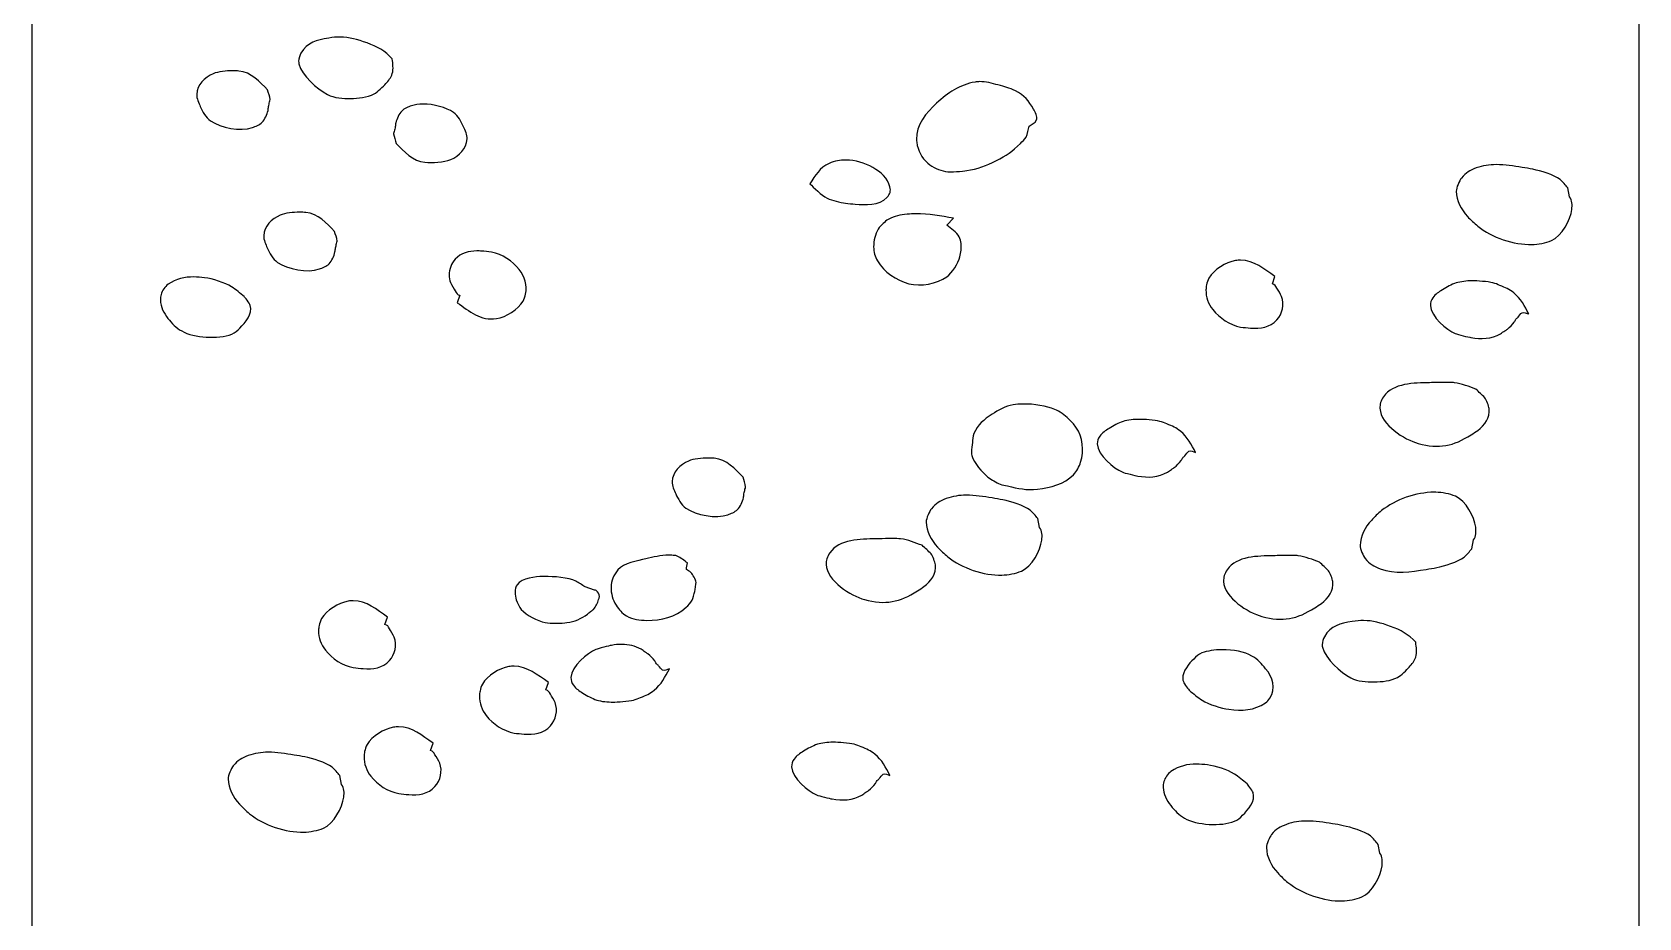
# Model space of a CAD drawing. Header units: millimetres. Extents: x -1461 to -1025, y 571 to 3922.
# Drawn here: x -1461 to -1025, y 779 to 1019.4 of the extents above; entities that cross this region are included whole.
import ezdxf

# ---------------------------------------------------------------- set-up
doc = ezdxf.new("R2010")
doc.units = ezdxf.units.MM
doc.layers.add('Calque_1', color=7, linetype='CONTINUOUS')

msp = doc.modelspace()

# ---------------------------------------------------------------- linework, layer by layer
at = {"layer": 'Calque_1', "color": 5}
msp.add_lwpolyline([(-1461.0131, 1396.7278), (-1025.0134, 1396.7278), (-1025.0134, 570.7281), (-1461.0131, 570.7281)], close=True, dxfattribs=at)
at = {"layer": 'Calque_1', "color": 7}
for points in [[(-1377.4299, 1018.0859)], [(-1362.9131, 991.9283)], [(-1240.1992, 984.7158)], [(-1063.7288, 983.4663)], [(-1221.1864, 970.0888)], [(-1133.0982, 957.5253)], [(-1417.1454, 952.972)], [(-1070.4576, 951.9142)], [(-1192.076, 918.4754)], [(-1160.6226, 914.3119)], [(-1207.5495, 893.7064)], [(-1373.8943, 865.0541)], [(-1300.9732, 853.213)], [(-1138.102, 851.7604)], [(-1330.2453, 847.2986)], [(-1361.5519, 830.8443)], [(-1243.8, 826.6492)], [(-1396.972, 823.9264)], [(-1145.0329, 820.7049)], [(-1115.2176, 805.2588)]]:
    msp.add_lwpolyline(points, close=True, dxfattribs=at)
for points in [[(-1388.6914, 1011.5307), (-1388.6909, 1011.5307)], [(-1406.5606, 1008.9399), (-1406.5606, 1008.9397)], [(-1203.9188, 1005.9993), (-1203.9192, 1005.9993)], [(-1354.9658, 999.9074), (-1354.9617, 999.9077)], [(-1043.8215, 974.7247), (-1044.2571, 977.1313)], [(-1388.3844, 970.5356), (-1388.3844, 970.5353)], [(-1212.8256, 967.0172), (-1211.0247, 968.9039)], [(-1340.3083, 960.0334), (-1340.3083, 960.0331)], [(-1124.4734, 951.0895), (-1123.7809, 953.1059)], [(-1344.9814, 947.991), (-1345.6739, 945.9745)], [(-1076.0815, 924.3088), (-1076.0815, 924.3138)], [(-1277.555, 903.8022), (-1277.555, 903.8019)], [(-1080.5856, 894.5283), (-1080.5856, 894.5234)], [(-1187.6427, 884.9653), (-1188.0778, 887.3719)], [(-1228.5074, 881.9308), (-1228.5074, 881.9268)], [(-1070.3279, 879.1688), (-1069.8922, 881.5754)], [(-1288.3094, 877.4347), (-1288.3094, 877.4351)], [(-1118.511, 877.3321), (-1118.511, 877.3371)], [(-1321.9223, 871.6394), (-1321.9223, 871.6429)], [(-1308.379, 867.9688), (-1310.9525, 868.8359)], [(-1365.2695, 858.6183), (-1364.5766, 860.6347)], [(-1099.6995, 859.6839), (-1099.6992, 859.6839)], [(-1110.961, 853.1287), (-1110.9605, 853.1287)], [(-1321.62, 840.8628), (-1320.9276, 842.8792)], [(-1352.9272, 824.4085), (-1352.2342, 826.4244)], [(-1377.0647, 815.1848), (-1377.5003, 817.5919)], [(-1095.3108, 796.5177), (-1095.746, 798.9243)]]:
    msp.add_lwpolyline(points, dxfattribs=at)
for points in [[(-1380.5234, 1017.8353), (-1383.8242, 1017.3059), (-1386.3236, 1016.7136), (-1388.0847, 1013.6944)], [(-1377.43, 1018.0859), (-1378.3982, 1018.0959), (-1379.4129, 1018.0129), (-1380.5234, 1017.8353)], [(-1370.1115, 1016.4912), (-1372.7873, 1017.4767), (-1374.9558, 1018.0669), (-1377.4299, 1018.0859)], [(-1363.2824, 1012.1767), (-1365.1668, 1014.3578), (-1367.4602, 1015.5147), (-1370.1115, 1016.4912)], [(-1388.6909, 1011.5307), (-1388.7009, 1011.2789), (-1388.6769, 1011.0407), (-1388.6189, 1010.8326)], [(-1388.0847, 1013.6944), (-1388.3957, 1013.1613), (-1388.6708, 1012.2861), (-1388.6914, 1011.5307)], [(-1363.2824, 1008.1873), (-1362.8932, 1009.5087), (-1363.161, 1010.8339), (-1363.2824, 1012.1767)], [(-1411.8925, 1008.133), (-1414.1979, 1007.1305), (-1416.2383, 1005.1699), (-1416.346, 1002.5396)], [(-1406.5606, 1008.9397), (-1408.3641, 1008.9497), (-1410.4951, 1008.7404), (-1411.8925, 1008.133)], [(-1404.9054, 1008.8699), (-1405.3944, 1008.9119), (-1405.9594, 1008.9379), (-1406.5606, 1008.9399)], [(-1397.1064, 1003.7534), (-1399.2163, 1005.9426), (-1401.6082, 1008.586), (-1404.9054, 1008.8699)], [(-1388.6189, 1010.8326), (-1387.7141, 1007.582), (-1383.7944, 1004.0758), (-1380.8989, 1002.5287)], [(-1365.0441, 1005.4557), (-1364.2938, 1006.2444), (-1363.5947, 1007.1266), (-1363.2824, 1008.1873)], [(-1396.4134, 1001.1303), (-1396.5538, 1002.0233), (-1396.8755, 1002.879), (-1397.1064, 1003.7534)], [(-1368.2113, 1002.6589), (-1367.2714, 1003.1221), (-1365.7502, 1004.7136), (-1365.0441, 1005.4557)], [(-1205.0959, 1005.8918), (-1209.4362, 1005.1401), (-1212.4083, 1003.0002), (-1215.6063, 1000.1247)], [(-1203.9192, 1005.9993), (-1204.3106, 1005.9893), (-1204.703, 1005.9603), (-1205.0959, 1005.8918)], [(-1198.9196, 1005.0898), (-1200.5441, 1005.5312), (-1202.2226, 1006.0246), (-1203.9188, 1005.9993)], [(-1194.2088, 1003.5069), (-1195.8314, 1004.2811), (-1197.1168, 1004.5999), (-1198.9196, 1005.0898)], [(-1189.2406, 998.5202), (-1190.6013, 1000.78), (-1191.7016, 1002.3107), (-1194.2088, 1003.5069)], [(-1416.346, 1002.5396), (-1416.392, 1001.4232), (-1415.8298, 1000.2091), (-1415.376, 999.2442)], [(-1415.376, 999.2442), (-1414.7447, 997.9021), (-1413.929, 996.2223), (-1412.6248, 995.3416)], [(-1397.0071, 998.16), (-1396.9221, 998.5152), (-1396.9131, 998.8848), (-1396.849, 999.2442)], [(-1396.849, 999.2442), (-1396.775, 999.6584), (-1396.6864, 1000.0697), (-1396.5917, 1000.4797)], [(-1396.5917, 1000.4797), (-1396.5407, 1000.6987), (-1396.3785, 1000.9084), (-1396.4134, 1001.1303)], [(-1380.8989, 1002.5287), (-1378.9755, 1001.501), (-1376.7064, 1001.4263), (-1374.5846, 1001.4445)], [(-1374.5846, 1001.4445), (-1372.4461, 1001.4625), (-1370.1548, 1001.7009), (-1368.2113, 1002.6589)], [(-1358.0793, 999.4338), (-1358.9262, 999.1309), (-1360.0231, 998.7026), (-1360.692, 998.0241)], [(-1354.9617, 999.9077), (-1356.1025, 999.9077), (-1357.1768, 999.7566), (-1358.0793, 999.4338)], [(-1346.7017, 997.6341), (-1348.7037, 998.986), (-1352.0504, 999.9168), (-1354.9658, 999.9074)], [(-1215.6063, 1000.1247), (-1218.3155, 997.6888), (-1221.243, 994.1614), (-1221.0515, 990.2995)], [(-1188.449, 995.5937), (-1188.1878, 996.4707), (-1188.8037, 997.7946), (-1189.2406, 998.5202)], [(-1412.6248, 995.3416), (-1409.8395, 993.4607), (-1404.4518, 992.3945), (-1401.2431, 993.5422)], [(-1401.2431, 993.5422), (-1400.3962, 993.845), (-1399.2993, 994.273), (-1398.6303, 994.9514)], [(-1398.6303, 994.9514), (-1397.836, 995.7569), (-1397.2666, 997.0797), (-1397.0071, 998.16)], [(-1362.3152, 994.8155), (-1362.4002, 994.4603), (-1362.4092, 994.0912), (-1362.4733, 993.7318)], [(-1360.692, 998.0241), (-1361.4864, 997.2186), (-1362.0556, 995.8958), (-1362.3152, 994.8155)], [(-1343.9504, 993.7315), (-1344.5816, 995.0736), (-1345.3975, 996.7534), (-1346.7017, 997.6341)], [(-1190.4876, 993.9458), (-1189.8642, 994.3524), (-1188.7098, 994.7176), (-1188.449, 995.5937)], [(-1362.9131, 991.9283), (-1362.9131, 991.9013), (-1362.9133, 991.8733), (-1362.9131, 991.8453)], [(-1362.7307, 992.4963), (-1362.7747, 992.3047), (-1362.9046, 992.12), (-1362.9131, 991.9283)], [(-1362.9131, 991.8453), (-1362.7728, 990.9523), (-1362.451, 990.0967), (-1362.2201, 989.2222)], [(-1362.4733, 993.7318), (-1362.5473, 993.3176), (-1362.636, 992.9062), (-1362.7307, 992.4963)], [(-1347.4339, 984.8422), (-1345.1284, 985.8447), (-1343.0883, 987.8058), (-1342.9805, 990.4361)], [(-1342.9805, 990.4361), (-1342.9345, 991.5525), (-1343.4966, 992.7665), (-1343.9504, 993.7315)], [(-1221.0515, 990.2995), (-1221.0385, 990.042), (-1221.0125, 989.783), (-1220.9705, 989.5228)], [(-1192.843, 989.2412), (-1192.3058, 989.7916), (-1191.6418, 990.2688), (-1191.2989, 990.9537)], [(-1191.2989, 990.9537), (-1190.8354, 991.8794), (-1190.7581, 992.9486), (-1190.4876, 993.9458)], [(-1362.2201, 989.2222), (-1360.1102, 987.033), (-1357.7187, 984.389), (-1354.4216, 984.1052)], [(-1220.9705, 989.5228), (-1220.6159, 987.2984), (-1219.6887, 985.2978), (-1217.9221, 983.8208)], [(-1199.4741, 984.4931), (-1196.6081, 985.9917), (-1195.0409, 986.9891), (-1192.843, 989.2412)], [(-1354.4216, 984.1052), (-1352.4652, 983.9368), (-1349.2972, 984.0322), (-1347.4339, 984.8422)], [(-1244.7012, 983.8012), (-1247.4211, 982.6006), (-1248.3697, 980.6202), (-1249.9665, 978.2294)], [(-1240.1992, 984.7158), (-1241.7385, 984.7165), (-1243.2688, 984.4335), (-1244.7012, 983.8012)], [(-1232.8446, 982.6524), (-1235.0434, 983.9256), (-1237.6336, 984.7147), (-1240.1992, 984.7158)], [(-1228.2324, 977.4274), (-1228.7707, 979.8197), (-1230.8104, 981.4745), (-1232.8446, 982.6524)], [(-1217.9221, 983.8208), (-1216.5754, 982.6949), (-1214.8474, 981.9394), (-1213.1317, 981.5879)], [(-1213.1317, 981.5879), (-1211.7845, 981.312), (-1208.4567, 981.7132), (-1207.4116, 981.87)], [(-1207.4116, 981.87), (-1204.5989, 982.2919), (-1201.981, 983.1823), (-1199.4741, 984.4931)], [(-1069.1186, 982.5516), (-1070.9007, 981.861), (-1071.9401, 981.3133), (-1073.1763, 979.7983)], [(-1063.7288, 983.4663), (-1065.5695, 983.4663), (-1067.3906, 983.2212), (-1069.1186, 982.5516)], [(-1056.6879, 982.7248), (-1058.9631, 983.0879), (-1061.3622, 983.4721), (-1063.7288, 983.4663)], [(-1053.778, 982.2044), (-1054.7397, 982.4174), (-1055.7148, 982.5695), (-1056.6879, 982.7248)], [(-1046.3753, 979.4076), (-1048.1009, 980.7495), (-1051.6565, 981.7348), (-1053.778, 982.2044)], [(-1249.9665, 978.2294), (-1249.0312, 977.3723), (-1246.8276, 975.0661), (-1245.2753, 974.3485)], [(-1229.0438, 974.5656), (-1228.2023, 975.5228), (-1227.9579, 976.2078), (-1228.2324, 977.4274)], [(-1073.1763, 979.7983), (-1073.7357, 979.1126), (-1074.5819, 977.1608), (-1074.5819, 976.2425)], [(-1044.2571, 977.1313), (-1044.963, 977.8901), (-1045.5553, 978.7699), (-1046.3753, 979.4076)], [(-1245.2753, 974.3485), (-1243.9242, 973.724), (-1241.7691, 973.1999), (-1240.2674, 972.9827)], [(-1240.2674, 972.9827), (-1239.4085, 972.8585), (-1238.5406, 972.7966), (-1237.6742, 972.7445)], [(-1237.6742, 972.7445), (-1235.0667, 972.5873), (-1231.0321, 972.304), (-1229.0438, 974.5656)], [(-1074.5819, 976.2425), (-1074.5819, 973.6963), (-1073.2258, 971.2418), (-1071.5335, 969.4134)], [(-1043.2081, 971.2996), (-1043.0692, 972.4606), (-1043.0598, 973.7518), (-1043.8215, 974.7247)], [(-1393.7164, 969.7281), (-1396.0219, 968.7255), (-1398.0626, 966.7649), (-1398.1704, 964.1347)], [(-1388.3844, 970.5353), (-1390.188, 970.5453), (-1392.319, 970.3359), (-1393.7164, 969.7281)], [(-1386.7292, 970.4656), (-1387.2183, 970.5076), (-1387.7832, 970.5336), (-1388.3844, 970.5356)], [(-1378.9302, 965.3486), (-1381.0401, 967.538), (-1383.4321, 970.1818), (-1386.7292, 970.4656)], [(-1228.681, 968.5783), (-1229.2045, 968.3001), (-1229.66, 967.9038), (-1230.0861, 967.4947)], [(-1223.5542, 969.9875), (-1225.6287, 969.8167), (-1226.8085, 969.5733), (-1228.681, 968.5783)], [(-1221.1864, 970.0888), (-1221.975, 970.0888), (-1222.7643, 970.0528), (-1223.5542, 969.9875)], [(-1211.0247, 968.9039), (-1214.3672, 969.5879), (-1217.7687, 970.1052), (-1221.1864, 970.0888)], [(-1071.5335, 969.4134), (-1070.6637, 968.4736), (-1069.7378, 967.5778), (-1068.7424, 966.7681)], [(-1048.7106, 962.8655), (-1045.9439, 964.0372), (-1043.5484, 968.4547), (-1043.2081, 971.2996)], [(-1398.1704, 964.1347), (-1398.2164, 963.0182), (-1397.6543, 961.8043), (-1397.2004, 960.8393)], [(-1378.2377, 962.7255), (-1378.378, 963.6185), (-1378.6993, 964.4742), (-1378.9302, 965.3486)], [(-1231.4126, 965.9552), (-1232.2318, 964.5364), (-1232.6901, 962.8114), (-1232.6611, 961.1157)], [(-1230.0861, 967.4947), (-1230.5752, 967.0249), (-1231.0748, 966.5403), (-1231.4126, 965.9552)], [(-1209.461, 963.852), (-1210.1778, 965.2389), (-1211.6923, 966.025), (-1212.8256, 967.0172)], [(-1208.9463, 960.2098), (-1208.8098, 961.4148), (-1208.8923, 962.7522), (-1209.461, 963.852)], [(-1068.7424, 966.7681), (-1064.9625, 963.6934), (-1058.9283, 961.6595), (-1054.055, 961.7818)], [(-1397.2004, 960.8393), (-1396.5692, 959.4972), (-1395.7534, 957.8174), (-1394.4492, 956.9367)], [(-1380.4547, 956.5465), (-1379.6603, 957.3521), (-1379.0911, 958.6748), (-1378.8315, 959.7551)], [(-1378.8315, 959.7551), (-1378.7465, 960.1103), (-1378.7375, 960.4799), (-1378.6729, 960.8393)], [(-1378.6729, 960.8393), (-1378.5989, 961.2535), (-1378.5102, 961.6648), (-1378.4155, 962.0749)], [(-1378.4155, 962.0749), (-1378.3645, 962.2939), (-1378.2028, 962.5036), (-1378.2377, 962.7255)], [(-1340.3083, 960.0331), (-1342.5123, 960.0331), (-1344.6667, 959.4957), (-1346.2087, 957.7687)], [(-1339.0825, 959.9804), (-1339.4905, 960.0134), (-1339.9001, 960.0324), (-1340.3083, 960.0334)], [(-1336.3711, 959.6983), (-1337.2653, 959.8581), (-1338.1767, 959.9064), (-1339.0825, 959.9804)], [(-1328.8294, 954.9719), (-1330.6309, 957.2642), (-1333.4462, 959.1758), (-1336.3711, 959.6983)], [(-1232.6611, 961.1157), (-1232.6381, 959.7968), (-1232.3211, 958.4956), (-1231.6498, 957.3697)], [(-1209.2434, 958.4756), (-1209.0908, 959.0422), (-1209.0123, 959.6271), (-1208.9463, 960.2098)], [(-1054.055, 961.7818), (-1052.3541, 961.8248), (-1050.2578, 962.2102), (-1048.7106, 962.8655)], [(-1394.4492, 956.9367), (-1391.6638, 955.0559), (-1386.2762, 953.9897), (-1383.0674, 955.1373)], [(-1383.0674, 955.1373), (-1382.2206, 955.4401), (-1381.1236, 955.8681), (-1380.4547, 956.5465)], [(-1346.2087, 957.7687), (-1347.2375, 956.6164), (-1347.8454, 955.0596), (-1347.8598, 953.5095)], [(-1327.1272, 948.2943), (-1326.6294, 950.6956), (-1327.3192, 953.0502), (-1328.8294, 954.9719)], [(-1231.6498, 957.3697), (-1229.776, 954.227), (-1226.5921, 952.1131), (-1223.0793, 951.1474)], [(-1212.8458, 953.0118), (-1211.3583, 954.1056), (-1209.7288, 956.6732), (-1209.2434, 958.4756)], [(-1134.4697, 957.4204), (-1137.1079, 957.0076), (-1140.3276, 954.9418), (-1141.6744, 952.6723)], [(-1133.0982, 957.5253), (-1133.5421, 957.5253), (-1133.9989, 957.4943), (-1134.4697, 957.4204)], [(-1123.7809, 953.1059), (-1126.7023, 955.1436), (-1129.4838, 957.5082), (-1133.0982, 957.5253)], [(-1424.0954, 950.983), (-1424.5663, 950.6567), (-1424.9587, 950.2158), (-1425.2835, 949.7474)], [(-1417.1454, 952.972), (-1419.5967, 952.986), (-1421.9015, 952.5037), (-1424.0954, 950.983)], [(-1414.1983, 952.7607), (-1415.2043, 952.8852), (-1416.1863, 952.9667), (-1417.1454, 952.972)], [(-1406.8944, 950.2895), (-1408.6983, 951.4314), (-1412.0461, 952.4943), (-1414.1983, 952.7607)], [(-1347.8598, 953.5095), (-1347.8698, 952.8048), (-1347.7499, 952.1016), (-1347.4949, 951.4383)], [(-1347.4949, 951.4383), (-1347.2349, 950.7618), (-1346.5652, 949.7349), (-1346.2087, 949.1614)], [(-1223.0793, 951.1474), (-1219.9631, 950.2908), (-1215.453, 951.0944), (-1212.8458, 953.0118)], [(-1142.3276, 950.7861), (-1142.4206, 950.3359), (-1142.4725, 949.8869), (-1142.4847, 949.4425)], [(-1141.6744, 952.6723), (-1142.0147, 952.0988), (-1142.1927, 951.4371), (-1142.3276, 950.7861)], [(-1123.2461, 949.919), (-1123.6184, 950.5178), (-1123.7717, 950.9615), (-1124.4734, 951.0895)], [(-1074.5581, 951.3504), (-1075.8932, 950.9036), (-1077.1507, 950.2018), (-1078.3393, 949.4643)], [(-1070.4576, 951.9142), (-1071.668, 951.9012), (-1073.446, 951.7226), (-1074.5581, 951.3504)], [(-1070.2235, 951.9142), (-1070.2985, 951.9149), (-1070.3769, 951.9151), (-1070.4576, 951.9142)], [(-1064.6021, 951.3721), (-1066.0066, 951.7188), (-1068.9697, 951.9046), (-1070.2235, 951.9142)], [(-1062.7015, 950.6786), (-1063.3239, 950.9371), (-1063.9469, 951.2104), (-1064.6021, 951.3721)], [(-1058.9802, 948.6622), (-1060.1991, 949.6411), (-1061.2081, 950.0585), (-1062.7015, 950.6786)], [(-1425.2835, 949.7474), (-1425.9698, 948.7575), (-1426.2398, 947.7027), (-1426.2131, 946.6505)], [(-1426.2131, 946.6505), (-1426.1691, 944.8969), (-1425.2991, 943.1507), (-1424.1548, 941.7257)], [(-1403.4502, 947.6442), (-1404.5982, 948.5259), (-1405.6698, 949.5143), (-1406.8944, 950.2895)], [(-1401.8275, 945.2376), (-1402.0578, 945.9102), (-1403.3322, 947.4827), (-1403.4502, 947.6442)], [(-1346.2087, 949.1614), (-1345.8364, 948.5625), (-1345.6831, 948.119), (-1344.9814, 947.991)], [(-1334.9851, 941.6601), (-1332.3468, 942.0728), (-1329.1272, 944.1385), (-1327.7804, 946.4081)], [(-1327.7804, 946.4081), (-1327.44, 946.9815), (-1327.2621, 947.6434), (-1327.1272, 948.2943)], [(-1142.4847, 949.4425), (-1142.5377, 947.5167), (-1141.8525, 945.6698), (-1140.6254, 944.1085)], [(-1121.9599, 947.6427), (-1122.2199, 948.3192), (-1122.8896, 949.3455), (-1123.2461, 949.919)], [(-1123.2461, 941.3118), (-1121.7495, 942.9879), (-1121.1438, 945.52), (-1121.9599, 947.6427)], [(-1080.9122, 947.3398), (-1081.4086, 946.6824), (-1081.603, 945.9721), (-1081.5727, 945.2444)], [(-1078.3393, 949.4643), (-1079.3984, 948.8072), (-1080.1439, 948.3575), (-1080.9122, 947.3398)], [(-1054.8828, 942.9168), (-1055.9732, 945.0154), (-1057.0916, 947.1453), (-1058.9802, 948.6622)], [(-1404.6382, 939.1021), (-1403.1853, 940.5398), (-1401.0524, 942.9735), (-1401.8275, 945.2376)], [(-1345.6739, 945.9745), (-1342.3937, 943.6865), (-1339.2895, 940.9866), (-1334.9851, 941.6601)], [(-1140.6254, 944.1085), (-1138.8239, 941.8162), (-1136.0086, 939.9046), (-1133.0837, 939.3822)], [(-1081.5727, 945.2444), (-1081.4417, 942.0911), (-1077.0944, 938.6055), (-1074.8356, 937.6267)], [(-1058.4066, 941.5076), (-1058.3566, 941.5756), (-1057.8932, 941.918), (-1057.7927, 942.028)], [(-1057.7927, 942.028), (-1057.437, 942.4175), (-1057.1995, 943.0032), (-1056.724, 943.2636)], [(-1056.724, 943.2636), (-1056.1779, 943.5627), (-1055.496, 943.0349), (-1054.8828, 942.9168)], [(-1424.1548, 941.7257), (-1423.0743, 940.3802), (-1421.9507, 939.1584), (-1420.4336, 938.3001)], [(-1420.4336, 938.3001), (-1417.0514, 936.3868), (-1410.527, 936.0352), (-1406.8551, 937.4546)], [(-1406.8551, 937.4546), (-1405.9509, 937.8042), (-1405.3046, 938.4425), (-1404.6382, 939.1021)], [(-1133.0837, 939.3822), (-1132.1894, 939.2223), (-1131.2781, 939.1745), (-1130.3723, 939.1005)], [(-1130.3723, 939.1005), (-1127.7612, 938.8872), (-1125.0737, 939.2648), (-1123.2461, 941.3118)], [(-1074.8356, 937.6267), (-1074.1432, 937.3267), (-1071.2033, 936.637), (-1070.5997, 936.5214)], [(-1070.5997, 936.5214), (-1067.8549, 935.9961), (-1065.011, 936.1643), (-1062.5433, 937.5616)], [(-1062.5433, 937.5616), (-1062.1449, 937.7872), (-1061.795, 938.0875), (-1061.4152, 938.3424)], [(-1061.4152, 938.3424), (-1061.1813, 938.4995), (-1060.9259, 938.6262), (-1060.7026, 938.7977)], [(-1060.7026, 938.7977), (-1060.023, 939.3198), (-1059.3371, 940.0458), (-1058.8221, 940.7273)], [(-1058.8221, 940.7273), (-1058.7451, 940.8287), (-1058.6902, 940.9441), (-1058.6242, 941.0524)], [(-1058.6242, 941.0524), (-1058.5512, 941.2042), (-1058.5073, 941.3723), (-1058.4066, 941.5076)], [(-1094.3135, 920.445), (-1095.039, 919.3939), (-1095.3225, 918.3365), (-1095.2736, 917.3031)], [(-1081.8434, 924.2608), (-1085.9214, 924.1518), (-1091.6889, 924.2468), (-1094.3135, 920.445)], [(-1077.0928, 924.3038), (-1078.5384, 924.3188), (-1080.4235, 924.2938), (-1081.8434, 924.2608)], [(-1076.0815, 924.3138), (-1076.4186, 924.3141), (-1076.7563, 924.3038), (-1077.0928, 924.3038)], [(-1075.0738, 924.2608), (-1075.4081, 924.2998), (-1075.7445, 924.3088), (-1076.0815, 924.3088)], [(-1069.2344, 922.5048), (-1071.0962, 923.1561), (-1073.0614, 924.0255), (-1075.0738, 924.2608)], [(-1066.8196, 920.1633), (-1067.572, 920.9932), (-1068.4295, 921.7243), (-1069.2344, 922.5048)], [(-1065.6517, 917.2364), (-1065.7692, 917.9406), (-1066.2948, 919.5846), (-1066.8196, 920.1633)], [(-1200.537, 915.6829), (-1202.7223, 914.1976), (-1204.4745, 912.935), (-1205.4654, 910.4367)], [(-1194.8164, 918.2631), (-1196.8968, 917.9214), (-1198.829, 916.8437), (-1200.537, 915.6829)], [(-1192.076, 918.4754), (-1193.0547, 918.4654), (-1193.9862, 918.3994), (-1194.8164, 918.2631)], [(-1183.4543, 917.0058), (-1185.7794, 917.9595), (-1189.14, 918.4966), (-1192.076, 918.4754)], [(-1179.8127, 914.4907), (-1180.6946, 915.3606), (-1182.2914, 916.5288), (-1183.4543, 917.0058)], [(-1095.2736, 917.3031), (-1095.0618, 912.8252), (-1088.6114, 908.8047), (-1084.8717, 907.762)], [(-1068.7399, 911.3174), (-1066.8899, 912.7052), (-1065.2461, 914.8047), (-1065.6517, 917.2364)], [(-1177.7539, 912.1709), (-1178.3479, 913.015), (-1179.0759, 913.764), (-1179.8127, 914.4907)], [(-1176.4868, 902.7183), (-1175.4869, 905.7845), (-1175.8589, 909.4779), (-1177.7539, 912.1709)], [(-1168.7384, 911.8624), (-1169.7976, 911.2052), (-1170.543, 910.7552), (-1171.3114, 909.7375)], [(-1164.9578, 913.7486), (-1166.2928, 913.3018), (-1167.5498, 912.5999), (-1168.7384, 911.8624)], [(-1160.6226, 914.3119), (-1161.8273, 914.3219), (-1163.7715, 914.1456), (-1164.9578, 913.7486)], [(-1155.0013, 913.7703), (-1156.4057, 914.1169), (-1159.3688, 914.3023), (-1160.6226, 914.3119)], [(-1153.1011, 913.0763), (-1153.7236, 913.3347), (-1154.346, 913.6086), (-1155.0013, 913.7703)], [(-1149.3799, 911.0599), (-1150.5987, 912.0389), (-1151.6078, 912.4561), (-1153.1011, 913.0763)], [(-1070.5408, 910.1252), (-1069.9368, 910.5174), (-1069.3154, 910.8856), (-1068.7399, 911.3174)], [(-1205.8814, 908.0301), (-1205.9554, 907.2574), (-1206.1266, 906.2383), (-1206.1015, 905.331)], [(-1205.4654, 910.4367), (-1205.7352, 909.7562), (-1205.8133, 908.7378), (-1205.8814, 908.0301)], [(-1171.3114, 909.7375), (-1171.8076, 909.0801), (-1172.002, 908.3702), (-1171.9718, 907.6425)], [(-1171.9718, 907.6425), (-1171.8408, 904.4892), (-1167.4936, 901.0036), (-1165.2347, 900.0249)], [(-1145.2825, 905.3145), (-1146.3728, 907.413), (-1147.4913, 909.543), (-1149.3799, 911.0599)], [(-1084.8717, 907.762), (-1079.2948, 906.2071), (-1075.2682, 907.0547), (-1070.5408, 910.1252)], [(-1282.887, 902.9953), (-1285.1925, 901.9928), (-1287.2332, 900.0321), (-1287.341, 897.4018)], [(-1277.555, 903.8019), (-1279.3586, 903.8119), (-1281.4895, 903.6027), (-1282.887, 902.9953)], [(-1275.8998, 903.7322), (-1276.3889, 903.7742), (-1276.9538, 903.8002), (-1277.555, 903.8022)], [(-1268.1008, 898.6157), (-1270.2107, 900.805), (-1272.6026, 903.4484), (-1275.8998, 903.7322)], [(-1206.1015, 905.331), (-1206.0915, 905.0286), (-1206.0625, 904.7387), (-1205.9997, 904.4742)], [(-1205.9997, 904.4742), (-1205.4871, 902.315), (-1203.1134, 900.0398), (-1201.6847, 898.5774)], [(-1178.4267, 899.2926), (-1177.4982, 900.2229), (-1176.8858, 901.4946), (-1176.4868, 902.7183)], [(-1151.1017, 901.1954), (-1150.4221, 901.7176), (-1149.7361, 902.4435), (-1149.2212, 903.125)], [(-1149.2212, 903.125), (-1149.1442, 903.2264), (-1149.0893, 903.3416), (-1149.0233, 903.45)], [(-1149.0233, 903.45), (-1148.9503, 903.6018), (-1148.9065, 903.7704), (-1148.8058, 903.9058)], [(-1148.8058, 903.9058), (-1148.7558, 903.9738), (-1148.2929, 904.3161), (-1148.1924, 904.4262)], [(-1148.1924, 904.4262), (-1147.8367, 904.8156), (-1147.5987, 905.4014), (-1147.1232, 905.6618)], [(-1147.1232, 905.6618), (-1146.5771, 905.9609), (-1145.8956, 905.4326), (-1145.2825, 905.3145)], [(-1267.4083, 895.9926), (-1267.5487, 896.8855), (-1267.8699, 897.7413), (-1268.1008, 898.6157)], [(-1201.6847, 898.5774), (-1200.5631, 897.9487), (-1199.4992, 897.2073), (-1198.3201, 896.6907)], [(-1188.1656, 895.3683), (-1184.6161, 895.7864), (-1181.0073, 896.707), (-1178.4267, 899.2926)], [(-1165.2347, 900.0249), (-1164.5423, 899.7248), (-1161.6024, 899.0345), (-1160.9988, 898.919)], [(-1160.9988, 898.919), (-1158.254, 898.3936), (-1155.4102, 898.5624), (-1152.9425, 899.9598)], [(-1152.9425, 899.9598), (-1152.5441, 900.1853), (-1152.1941, 900.4852), (-1151.8144, 900.7401)], [(-1151.8144, 900.7401), (-1151.5804, 900.8971), (-1151.3249, 901.0239), (-1151.1017, 901.1954)], [(-1287.341, 897.4018), (-1287.387, 896.2854), (-1286.8248, 895.0709), (-1286.371, 894.1059)], [(-1286.371, 894.1059), (-1285.7398, 892.7638), (-1284.924, 891.0845), (-1283.6198, 890.2038)], [(-1268.0021, 893.0222), (-1267.9171, 893.3774), (-1267.9081, 893.7465), (-1267.8435, 894.1059)], [(-1267.8435, 894.1059), (-1267.7695, 894.5201), (-1267.6813, 894.932), (-1267.5866, 895.342)], [(-1267.5866, 895.342), (-1267.5356, 895.561), (-1267.3735, 895.7707), (-1267.4083, 895.9926)], [(-1198.3201, 896.6907), (-1197.7009, 896.4195), (-1197.0004, 896.3862), (-1196.3403, 896.2355)], [(-1196.3403, 896.2355), (-1193.3358, 895.5494), (-1191.2603, 895.0037), (-1188.1656, 895.3683)], [(-1080.5856, 894.5234), (-1085.3736, 894.5124), (-1091.1514, 892.5106), (-1094.8132, 889.532)], [(-1080.1257, 894.5183), (-1080.278, 894.5183), (-1080.4312, 894.5283), (-1080.5856, 894.5283)], [(-1074.7813, 893.4346), (-1076.3286, 894.0898), (-1078.4247, 894.4756), (-1080.1257, 894.5183)], [(-1283.6198, 890.2038), (-1280.8344, 888.3228), (-1275.4468, 887.2568), (-1272.238, 888.4044)], [(-1272.238, 888.4044), (-1271.3911, 888.7073), (-1270.2942, 889.1352), (-1269.6253, 889.8136)], [(-1269.6253, 889.8136), (-1268.8309, 890.6192), (-1268.2617, 891.9419), (-1268.0021, 893.0222)], [(-1216.9975, 890.0384), (-1217.5569, 889.3527), (-1218.4031, 887.4014), (-1218.4031, 886.4831)], [(-1212.9393, 892.7917), (-1214.7214, 892.1012), (-1215.7613, 891.5534), (-1216.9975, 890.0384)], [(-1207.5495, 893.7064), (-1209.3902, 893.7064), (-1211.2113, 893.4614), (-1212.9393, 892.7917)], [(-1200.5091, 892.9654), (-1202.7842, 893.3285), (-1205.1828, 893.7124), (-1207.5495, 893.7064)], [(-1197.5992, 892.445), (-1198.5609, 892.6579), (-1199.536, 892.81), (-1200.5091, 892.9654)], [(-1190.196, 889.6483), (-1191.9216, 890.9902), (-1195.4777, 891.9753), (-1197.5992, 892.445)], [(-1188.0778, 887.3719), (-1188.7838, 888.1307), (-1189.376, 889.0107), (-1190.196, 889.6483)], [(-1094.8132, 889.532), (-1095.8086, 888.7223), (-1096.7344, 887.8265), (-1097.6042, 886.8867)], [(-1069.2788, 885.0005), (-1069.6192, 887.8454), (-1072.0146, 892.2629), (-1074.7813, 893.4346)], [(-1218.4031, 886.4831), (-1218.4031, 883.9368), (-1217.047, 881.4819), (-1215.3547, 879.6535)], [(-1097.6042, 886.8867), (-1099.2965, 885.0584), (-1100.6526, 882.6039), (-1100.6526, 880.0576)], [(-1232.1051, 881.8778), (-1236.1831, 881.7688), (-1241.951, 881.8638), (-1244.5756, 878.062)], [(-1228.5074, 881.9268), (-1229.7138, 881.9269), (-1231.0401, 881.9108), (-1232.1051, 881.8778)], [(-1227.355, 881.9208), (-1227.7164, 881.9208), (-1228.1052, 881.9308), (-1228.5074, 881.9308)], [(-1225.336, 881.8778), (-1226.0045, 881.9558), (-1226.6819, 881.9138), (-1227.355, 881.9208)], [(-1219.4965, 880.1218), (-1221.3583, 880.7731), (-1223.3236, 881.6424), (-1225.336, 881.8778)], [(-1192.5318, 873.1061), (-1189.765, 874.2778), (-1187.3696, 878.6948), (-1187.0293, 881.5397)], [(-1187.0293, 881.5397), (-1186.8904, 882.7007), (-1186.8811, 883.9925), (-1187.6427, 884.9653)], [(-1069.8922, 881.5754), (-1069.1306, 882.5483), (-1069.1399, 883.8394), (-1069.2788, 885.0005)], [(-1294.4894, 876.4331), (-1296.8207, 875.8709), (-1300.4041, 875.3563), (-1302.0708, 873.441)], [(-1288.3094, 877.4351), (-1290.4135, 877.4231), (-1292.4438, 876.9264), (-1294.4894, 876.4331)], [(-1287.403, 877.4087), (-1287.7069, 877.4287), (-1288.0088, 877.4367), (-1288.3094, 877.4347)], [(-1285.9581, 877.1917), (-1286.3946, 877.4052), (-1286.9168, 877.3774), (-1287.403, 877.4087)], [(-1283.1474, 875.3272), (-1284.0843, 875.9487), (-1284.9465, 876.6969), (-1285.9581, 877.1917)], [(-1244.5756, 878.062), (-1245.3012, 877.0109), (-1245.5847, 875.9534), (-1245.5358, 874.9201)], [(-1217.0817, 877.7804), (-1217.8342, 878.6103), (-1218.6915, 879.3413), (-1219.4965, 880.1218)], [(-1215.9138, 874.8534), (-1216.0313, 875.5576), (-1216.5569, 877.2017), (-1217.0817, 877.7804)], [(-1215.3547, 879.6535), (-1214.4849, 878.7138), (-1213.5585, 877.8184), (-1212.5631, 877.0087)], [(-1212.5631, 877.0087), (-1208.7832, 873.934), (-1202.7498, 871.8997), (-1197.8767, 872.0219)], [(-1124.2724, 877.2841), (-1128.3504, 877.1751), (-1134.1183, 877.2701), (-1136.7429, 873.4683)], [(-1119.5223, 877.3271), (-1120.9678, 877.3421), (-1122.8524, 877.3171), (-1124.2724, 877.2841)], [(-1118.511, 877.3371), (-1118.848, 877.3372), (-1119.1857, 877.3271), (-1119.5223, 877.3271)], [(-1117.5033, 877.2841), (-1117.8375, 877.3231), (-1118.1739, 877.3321), (-1118.511, 877.3321)], [(-1111.6638, 875.5282), (-1113.5256, 876.1795), (-1115.4909, 877.0487), (-1117.5033, 877.2841)], [(-1100.6526, 880.0576), (-1100.6526, 879.1394), (-1099.8065, 877.1874), (-1099.247, 876.5018)], [(-1099.247, 876.5018), (-1098.0108, 874.9867), (-1096.9714, 874.4391), (-1095.1894, 873.7485)], [(-1079.8487, 874.0952), (-1077.7272, 874.5648), (-1074.1717, 875.5501), (-1072.4461, 876.8919)], [(-1072.4461, 876.8919), (-1071.626, 877.5296), (-1071.0338, 878.41), (-1070.3279, 879.1688)], [(-1302.0708, 873.441), (-1303.2502, 872.0857), (-1303.8415, 870.4315), (-1303.9017, 868.7482)], [(-1283.4048, 873.5712), (-1283.4818, 874.1577), (-1283.2332, 874.7418), (-1283.1474, 875.3272)], [(-1282.8704, 873.2245), (-1283.0408, 873.351), (-1283.3773, 873.3628), (-1283.4048, 873.5712)], [(-1282.2369, 872.7041), (-1282.4207, 872.9055), (-1282.6509, 873.0615), (-1282.8704, 873.2245)], [(-1280.8515, 870.0588), (-1280.9601, 870.7619), (-1281.7539, 872.1751), (-1282.2369, 872.7041)], [(-1245.5358, 874.9201), (-1245.324, 870.4422), (-1238.8736, 866.4218), (-1235.1338, 865.3791)], [(-1219.0015, 868.9344), (-1217.1515, 870.3222), (-1215.5082, 872.4218), (-1215.9138, 874.8534)], [(-1197.8767, 872.0219), (-1196.1756, 872.0649), (-1194.0791, 872.4508), (-1192.5318, 873.1061)], [(-1136.7429, 873.4683), (-1137.4685, 872.4172), (-1137.752, 871.3592), (-1137.7031, 870.3259)], [(-1109.249, 873.1867), (-1110.0015, 874.0165), (-1110.8588, 874.7477), (-1111.6638, 875.5282)], [(-1108.0811, 870.2598), (-1108.1986, 870.964), (-1108.7242, 872.6079), (-1109.249, 873.1867)], [(-1095.1894, 873.7485), (-1091.2396, 872.218), (-1086.8034, 872.9292), (-1082.7586, 873.5748)], [(-1082.7586, 873.5748), (-1081.7855, 873.7301), (-1080.8105, 873.8823), (-1079.8487, 874.0952)], [(-1329.4402, 869.4217), (-1329.8377, 868.8907), (-1329.9687, 868.1479), (-1329.9621, 867.397)], [(-1322.3735, 871.6329), (-1324.5057, 871.5819), (-1328.0161, 871.3239), (-1329.4402, 869.4217)], [(-1321.9223, 871.6429), (-1322.0811, 871.6429), (-1322.232, 871.6429), (-1322.3735, 871.6329)], [(-1313.5058, 870.4188), (-1315.3546, 871.3949), (-1319.5411, 871.6553), (-1321.9223, 871.6394)], [(-1310.9525, 868.8359), (-1311.8035, 869.3635), (-1312.6195, 869.9508), (-1313.5058, 870.4188)], [(-1307.9635, 867.8386), (-1308.0816, 867.9226), (-1308.2404, 867.9256), (-1308.379, 867.9688)], [(-1307.0922, 866.1911), (-1307.0372, 866.8034), (-1307.4871, 867.5016), (-1307.9635, 867.8386)], [(-1303.9017, 868.7482), (-1303.9617, 867.0649), (-1303.4909, 865.3523), (-1302.5457, 863.8798)], [(-1281.2277, 867.5654), (-1281.1317, 867.9964), (-1280.7902, 869.6624), (-1280.8515, 870.0588)], [(-1235.1338, 865.3791), (-1229.5569, 863.8242), (-1225.5303, 864.6716), (-1220.8029, 867.7422)], [(-1220.8029, 867.7422), (-1220.199, 868.1345), (-1219.577, 868.5026), (-1219.0015, 868.9344)], [(-1137.7031, 870.3259), (-1137.4913, 865.848), (-1131.0409, 861.828), (-1127.3011, 860.7854)], [(-1111.1688, 864.3407), (-1109.3188, 865.7285), (-1107.6755, 867.8282), (-1108.0811, 870.2598)], [(-1375.2653, 864.9492), (-1377.9036, 864.5364), (-1381.1238, 862.4707), (-1382.4706, 860.2012)], [(-1373.8943, 865.0541), (-1374.3382, 865.0541), (-1374.7945, 865.0231), (-1375.2653, 864.9492)], [(-1364.5766, 860.6347), (-1367.498, 862.6725), (-1370.28, 865.037), (-1373.8943, 865.0541)], [(-1329.9621, 867.397), (-1329.9521, 866.6461), (-1329.8113, 865.8874), (-1329.6578, 865.3243)], [(-1329.6578, 865.3243), (-1329.4842, 864.6875), (-1328.7404, 863.2136), (-1328.292, 862.7224)], [(-1308.6761, 862.7221), (-1308.0084, 863.4437), (-1307.5836, 864.4862), (-1307.3103, 865.4103)], [(-1307.3103, 865.4103), (-1307.2333, 865.6693), (-1307.1164, 865.9223), (-1307.0922, 866.1911)], [(-1302.5457, 863.8798), (-1301.7191, 862.5919), (-1300.9911, 861.6992), (-1299.6953, 860.9312)], [(-1294.232, 859.739), (-1290.2239, 859.667), (-1286.5322, 860.606), (-1283.5236, 863.2948)], [(-1283.5236, 863.2948), (-1282.9709, 863.7888), (-1282.2452, 864.553), (-1281.9201, 865.2456)], [(-1281.9201, 865.2456), (-1281.7556, 865.596), (-1281.3375, 867.0731), (-1281.2277, 867.5654)], [(-1112.9702, 863.1486), (-1112.3663, 863.5409), (-1111.7443, 863.909), (-1111.1688, 864.3407)], [(-1382.4706, 860.2012), (-1382.8109, 859.6277), (-1382.9889, 858.9659), (-1383.1238, 858.315)], [(-1328.292, 862.7224), (-1326.7662, 861.0512), (-1323.9714, 859.6025), (-1321.7601, 859.1453)], [(-1321.7601, 859.1453), (-1320.2251, 858.8279), (-1317.3953, 858.9605), (-1315.8808, 859.1233)], [(-1315.8808, 859.1233), (-1313.8528, 859.3422), (-1311.9319, 860.1641), (-1310.3385, 861.4214)], [(-1310.3385, 861.4214), (-1310.0361, 861.66), (-1309.7713, 861.9426), (-1309.4678, 862.18)], [(-1309.4678, 862.18), (-1309.2161, 862.3769), (-1308.8926, 862.4881), (-1308.6761, 862.7221)], [(-1299.6953, 860.9312), (-1298.0217, 859.9394), (-1296.1344, 859.773), (-1294.232, 859.739)], [(-1127.3011, 860.7854), (-1121.7242, 859.2305), (-1117.6977, 860.0781), (-1112.9702, 863.1486)], [(-1102.7931, 859.4333), (-1106.0939, 858.904), (-1108.5933, 858.3116), (-1110.3544, 855.2924)], [(-1099.6992, 859.6839), (-1100.6673, 859.6939), (-1101.6826, 859.6109), (-1102.7931, 859.4333)], [(-1092.3811, 858.0892), (-1095.0569, 859.0747), (-1097.2254, 859.6649), (-1099.6995, 859.6839)], [(-1383.2808, 856.9714), (-1383.3338, 855.0456), (-1382.6485, 853.1988), (-1381.4215, 851.6374)], [(-1383.1238, 858.315), (-1383.2168, 857.8647), (-1383.2685, 857.4158), (-1383.2808, 856.9714)], [(-1364.0422, 857.4479), (-1364.4144, 858.0468), (-1364.5677, 858.4904), (-1365.2695, 858.6183)], [(-1362.7555, 855.1715), (-1363.0156, 855.8479), (-1363.6857, 856.8744), (-1364.0422, 857.4479)], [(-1364.0422, 848.8406), (-1362.5455, 850.5167), (-1361.9395, 853.0487), (-1362.7555, 855.1715)], [(-1110.3544, 855.2924), (-1110.6653, 854.7592), (-1110.9404, 853.8841), (-1110.961, 853.1287)], [(-1085.5526, 853.7747), (-1087.437, 855.9558), (-1089.7298, 857.1128), (-1092.3811, 858.0892)], [(-1381.4215, 851.6374), (-1379.6199, 849.3452), (-1376.8047, 847.4335), (-1373.8799, 846.911)], [(-1308.0555, 851.8332), (-1310.3142, 850.8544), (-1314.662, 847.3689), (-1314.793, 844.2156)], [(-1303.8196, 852.9391), (-1304.4232, 852.8236), (-1307.3631, 852.1332), (-1308.0555, 851.8332)], [(-1300.9732, 853.213), (-1301.9208, 853.223), (-1302.876, 853.12), (-1303.8196, 852.9391)], [(-1295.7637, 851.8983), (-1297.3832, 852.8153), (-1299.1643, 853.2031), (-1300.9732, 853.213)], [(-1294.6351, 851.118), (-1295.0149, 851.3729), (-1295.3653, 851.6727), (-1295.7637, 851.8983)], [(-1293.9225, 850.6627), (-1294.1457, 850.8342), (-1294.4012, 850.9609), (-1294.6351, 851.118)], [(-1292.0425, 848.7331), (-1292.5575, 849.4146), (-1293.2429, 850.1406), (-1293.9225, 850.6627)], [(-1143.588, 850.8932), (-1144.4923, 850.5436), (-1145.1385, 849.9053), (-1145.8049, 849.2458)], [(-1138.102, 851.7604), (-1140.1335, 851.7504), (-1142.0963, 851.4699), (-1143.588, 850.8932)], [(-1130.009, 850.0478), (-1132.0172, 851.1838), (-1135.133, 851.7693), (-1138.102, 851.7604)], [(-1110.9605, 853.1287), (-1110.9705, 852.8769), (-1110.9455, 852.6387), (-1110.8885, 852.4306)], [(-1110.8885, 852.4306), (-1109.9837, 849.18), (-1106.0641, 845.6738), (-1103.1686, 844.1267)], [(-1085.5526, 849.7853), (-1085.1634, 851.1068), (-1085.4312, 852.432), (-1085.5526, 853.7747)], [(-1373.8799, 846.911), (-1372.9856, 846.7512), (-1372.0738, 846.7033), (-1371.1679, 846.6294)], [(-1371.1679, 846.6294), (-1368.5569, 846.4161), (-1365.8698, 846.7937), (-1364.0422, 848.8406)], [(-1331.6163, 847.1937), (-1334.2546, 846.7809), (-1337.4743, 844.7153), (-1338.821, 842.4457)], [(-1330.2453, 847.2986), (-1330.6892, 847.2986), (-1331.1455, 847.2676), (-1331.6163, 847.1937)], [(-1320.9276, 842.8792), (-1323.849, 844.917), (-1326.6309, 847.2815), (-1330.2453, 847.2986)], [(-1292.2006, 840.7982), (-1290.312, 842.3151), (-1289.1935, 844.4451), (-1288.1032, 846.5436)], [(-1291.8446, 848.4081), (-1291.9106, 848.5165), (-1291.9659, 848.6318), (-1292.0425, 848.7331)], [(-1291.6265, 847.9528), (-1291.7272, 848.0881), (-1291.772, 848.2563), (-1291.8446, 848.4081)], [(-1291.0131, 847.4325), (-1291.1136, 847.5425), (-1291.5761, 847.8851), (-1291.6265, 847.9528)], [(-1289.9439, 846.1964), (-1290.4194, 846.4569), (-1290.6574, 847.043), (-1291.0131, 847.4325)], [(-1288.1032, 846.5436), (-1288.7164, 846.4255), (-1289.3978, 845.8973), (-1289.9439, 846.1964)], [(-1145.8049, 849.2458), (-1147.0762, 847.9877), (-1148.868, 845.9673), (-1148.7768, 843.965)], [(-1126.2878, 846.6222), (-1127.3683, 847.9678), (-1128.492, 849.1896), (-1130.009, 850.0478)], [(-1125.1597, 838.6004), (-1123.3296, 841.2401), (-1124.4568, 844.3422), (-1126.2878, 846.6222)], [(-1090.4815, 844.2569), (-1089.5416, 844.7202), (-1088.0198, 846.3116), (-1087.3137, 847.0537)], [(-1087.3137, 847.0537), (-1086.5633, 847.8424), (-1085.8649, 848.7246), (-1085.5526, 849.7853)], [(-1338.821, 842.4457), (-1339.1613, 841.8723), (-1339.3397, 841.21), (-1339.4747, 840.559)], [(-1314.793, 844.2156), (-1314.823, 843.4879), (-1314.6289, 842.778), (-1314.1326, 842.1206)], [(-1314.1326, 842.1206), (-1313.3642, 841.1029), (-1312.6183, 840.6529), (-1311.5591, 839.9957)], [(-1148.7768, 843.965), (-1148.7638, 843.679), (-1148.7128, 843.3932), (-1148.6156, 843.1102)], [(-1148.6156, 843.1102), (-1148.3853, 842.4376), (-1147.1104, 840.8652), (-1146.9924, 840.7037)], [(-1103.1686, 844.1267), (-1101.2452, 843.099), (-1098.9766, 843.0243), (-1096.8548, 843.0425)], [(-1096.8548, 843.0425), (-1094.7163, 843.0605), (-1092.425, 843.299), (-1090.4815, 844.2569)], [(-1339.6318, 839.2159), (-1339.6848, 837.29), (-1338.9991, 835.4433), (-1337.772, 833.8819)], [(-1339.4747, 840.559), (-1339.5677, 840.1088), (-1339.6196, 839.6603), (-1339.6318, 839.2159)], [(-1320.3932, 839.6918), (-1320.7655, 840.2906), (-1320.9184, 840.7349), (-1321.62, 840.8628)], [(-1319.1065, 837.4155), (-1319.3665, 838.0919), (-1320.0367, 839.1183), (-1320.3932, 839.6918)], [(-1320.3932, 831.0846), (-1318.8966, 832.7607), (-1318.2905, 835.2927), (-1319.1065, 837.4155)], [(-1311.5591, 839.9957), (-1310.3705, 839.2582), (-1309.1136, 838.5563), (-1307.7785, 838.1095)], [(-1307.7785, 838.1095), (-1306.5922, 837.7125), (-1304.6485, 837.537), (-1303.4439, 837.5462)], [(-1303.4439, 837.5462), (-1302.1901, 837.5562), (-1299.2264, 837.7411), (-1297.822, 838.0878)], [(-1297.822, 838.0878), (-1297.1668, 838.2495), (-1296.5443, 838.5233), (-1295.9218, 838.7818)], [(-1295.9218, 838.7818), (-1294.4286, 839.4018), (-1293.4194, 839.8192), (-1292.2006, 840.7982)], [(-1146.9924, 840.7037), (-1145.8444, 839.822), (-1144.7728, 838.8335), (-1143.5482, 838.0583)], [(-1143.5482, 838.0583), (-1141.7443, 836.9164), (-1138.3964, 835.8535), (-1136.2443, 835.5872)], [(-1136.2443, 835.5872), (-1132.6673, 835.1444), (-1129.3996, 835.2493), (-1126.3472, 837.3649)], [(-1126.3472, 837.3649), (-1125.8763, 837.6913), (-1125.4845, 838.1319), (-1125.1597, 838.6004)], [(-1337.772, 833.8819), (-1335.9705, 831.5896), (-1333.1557, 829.678), (-1330.2309, 829.1555)], [(-1362.9229, 830.7394), (-1365.5612, 830.3266), (-1368.7814, 828.2603), (-1370.1282, 825.9909)], [(-1361.5519, 830.8443), (-1361.9958, 830.8443), (-1362.4521, 830.8133), (-1362.9229, 830.7394)], [(-1352.2342, 826.4244), (-1355.1556, 828.4621), (-1357.9375, 830.8271), (-1361.5519, 830.8443)], [(-1330.2309, 829.1555), (-1329.3365, 828.9957), (-1328.4246, 828.9474), (-1327.5189, 828.8734)], [(-1327.5189, 828.8734), (-1324.9079, 828.6601), (-1322.2209, 829.0378), (-1320.3932, 831.0846)], [(-1370.7814, 824.1047), (-1370.8744, 823.6545), (-1370.9262, 823.206), (-1370.9385, 822.7616)], [(-1370.1282, 825.9909), (-1370.4685, 825.4174), (-1370.6464, 824.7557), (-1370.7814, 824.1047)], [(-1351.6998, 823.2375), (-1352.072, 823.8364), (-1352.2255, 824.2806), (-1352.9272, 824.4085)], [(-1251.6817, 824.1992), (-1252.7408, 823.5421), (-1253.4862, 823.0926), (-1254.2546, 822.0748)], [(-1247.901, 826.0854), (-1249.2361, 825.6386), (-1250.4931, 824.9367), (-1251.6817, 824.1992)], [(-1243.8, 826.6492), (-1245.0105, 826.6362), (-1246.7889, 826.4576), (-1247.901, 826.0854)], [(-1243.5659, 826.6492), (-1243.6409, 826.6499), (-1243.7193, 826.6501), (-1243.8, 826.6492)], [(-1237.9445, 826.1071), (-1239.3489, 826.4538), (-1242.3121, 826.6396), (-1243.5659, 826.6492)], [(-1236.0444, 825.4136), (-1236.6668, 825.6721), (-1237.2893, 825.9454), (-1237.9445, 826.1071)], [(-1232.3231, 823.3972), (-1233.5419, 824.3762), (-1234.551, 824.7935), (-1236.0444, 825.4136)], [(-1406.4195, 820.2584), (-1406.979, 819.5727), (-1407.8246, 817.6208), (-1407.8246, 816.7025)], [(-1402.3619, 823.0117), (-1404.1439, 822.3211), (-1405.1833, 821.7734), (-1406.4195, 820.2584)], [(-1396.972, 823.9264), (-1398.8127, 823.9264), (-1400.6338, 823.6813), (-1402.3619, 823.0117)], [(-1389.9311, 823.1854), (-1392.2063, 823.5485), (-1394.6054, 823.9324), (-1396.972, 823.9264)], [(-1387.0212, 822.665), (-1387.983, 822.8779), (-1388.9581, 823.0301), (-1389.9311, 823.1854)], [(-1379.618, 819.8682), (-1381.3436, 821.21), (-1384.8997, 822.1954), (-1387.0212, 822.665)], [(-1377.5003, 817.5919), (-1378.2063, 818.3507), (-1378.798, 819.2305), (-1379.618, 819.8682)], [(-1370.9385, 822.7616), (-1370.9915, 820.8358), (-1370.3061, 818.9884), (-1369.0791, 817.427)], [(-1350.4131, 820.9612), (-1350.6732, 821.6376), (-1351.3433, 822.664), (-1351.6998, 823.2375)], [(-1351.6998, 814.6303), (-1350.2032, 816.3064), (-1349.5971, 818.8384), (-1350.4131, 820.9612)], [(-1254.2546, 822.0748), (-1254.751, 821.4174), (-1254.9452, 820.707), (-1254.915, 819.9793)], [(-1254.915, 819.9793), (-1254.784, 816.8261), (-1250.4367, 813.3404), (-1248.178, 812.3617)], [(-1228.2257, 817.6518), (-1229.3161, 819.7504), (-1230.4344, 821.8803), (-1232.3231, 823.3972)], [(-1145.0329, 820.7049), (-1147.4841, 820.7189), (-1149.7894, 820.2365), (-1151.9833, 818.7159)], [(-1142.0863, 820.4935), (-1143.0923, 820.618), (-1144.0737, 820.6995), (-1145.0329, 820.7049)], [(-1134.7823, 818.0218), (-1136.5863, 819.1637), (-1139.9341, 820.2271), (-1142.0863, 820.4935)], [(-1407.8246, 816.7025), (-1407.8246, 814.1563), (-1406.469, 811.7019), (-1404.7767, 809.8735)], [(-1369.0791, 817.427), (-1367.2776, 815.1348), (-1364.4623, 813.2237), (-1361.5375, 812.7012)], [(-1234.045, 813.5327), (-1233.3655, 814.0548), (-1232.6795, 814.7808), (-1232.1645, 815.4623)], [(-1232.1645, 815.4623), (-1232.0875, 815.5636), (-1232.0326, 815.6791), (-1231.9666, 815.7874)], [(-1231.9666, 815.7874), (-1231.8936, 815.9392), (-1231.8497, 816.1073), (-1231.749, 816.2426)], [(-1231.749, 816.2426), (-1231.699, 816.3106), (-1231.2356, 816.6529), (-1231.1351, 816.763)], [(-1231.1351, 816.763), (-1230.7795, 817.1525), (-1230.5418, 817.7381), (-1230.0664, 817.9986)], [(-1230.0664, 817.9986), (-1229.5203, 818.2977), (-1228.8389, 817.7699), (-1228.2257, 817.6518)], [(-1153.1714, 817.4803), (-1153.8577, 816.4905), (-1154.1276, 815.4355), (-1154.101, 814.3833)], [(-1151.9833, 818.7159), (-1152.4541, 818.3896), (-1152.8466, 817.9488), (-1153.1714, 817.4803)], [(-1131.3386, 815.377), (-1132.4867, 816.2587), (-1133.5578, 817.2467), (-1134.7823, 818.0218)], [(-1129.7155, 812.9705), (-1129.9457, 813.6431), (-1131.2206, 815.2155), (-1131.3386, 815.377)], [(-1381.9538, 803.3256), (-1379.1871, 804.4973), (-1376.7917, 808.9148), (-1376.4513, 811.7597)], [(-1376.4513, 811.7597), (-1376.3124, 812.9207), (-1376.3031, 814.2119), (-1377.0647, 815.1848)], [(-1361.5375, 812.7012), (-1360.6431, 812.5414), (-1359.7319, 812.493), (-1358.826, 812.4191)], [(-1358.826, 812.4191), (-1356.215, 812.2058), (-1353.5274, 812.5834), (-1351.6998, 814.6303)], [(-1248.178, 812.3617), (-1247.4856, 812.0617), (-1244.5457, 811.3714), (-1243.9421, 811.2559)], [(-1243.9421, 811.2559), (-1241.1973, 810.7305), (-1238.3535, 810.8993), (-1235.8857, 812.2966)], [(-1235.8857, 812.2966), (-1235.4873, 812.5222), (-1235.1374, 812.8225), (-1234.7576, 813.0774)], [(-1234.7576, 813.0774), (-1234.5237, 813.2345), (-1234.2683, 813.3612), (-1234.045, 813.5327)], [(-1154.101, 814.3833), (-1154.057, 812.6296), (-1153.1871, 810.883), (-1152.0428, 809.458)], [(-1132.5261, 806.8349), (-1131.0732, 808.2727), (-1128.9403, 810.7064), (-1129.7155, 812.9705)], [(-1404.7767, 809.8735), (-1403.9069, 808.9337), (-1402.9811, 808.0378), (-1401.9857, 807.2282)], [(-1401.9857, 807.2282), (-1398.2058, 804.1534), (-1392.1714, 802.1196), (-1387.2982, 802.2419)], [(-1152.0428, 809.458), (-1150.9622, 808.1125), (-1149.8387, 806.8911), (-1148.3216, 806.0329)], [(-1134.7431, 805.1875), (-1133.8389, 805.537), (-1133.1925, 806.1754), (-1132.5261, 806.8349)], [(-1387.2982, 802.2419), (-1385.5971, 802.2849), (-1383.5011, 802.6703), (-1381.9538, 803.3256)], [(-1148.3216, 806.0329), (-1144.9394, 804.1196), (-1138.415, 803.768), (-1134.7431, 805.1875)], [(-1120.6075, 804.3441), (-1122.3895, 803.6535), (-1123.4289, 803.1058), (-1124.6651, 801.5908)], [(-1115.2176, 805.2588), (-1117.0584, 805.2588), (-1118.8794, 805.0138), (-1120.6075, 804.3441)], [(-1108.1767, 804.5178), (-1110.4519, 804.8809), (-1112.851, 805.2647), (-1115.2176, 805.2588)], [(-1105.2668, 803.9974), (-1106.2286, 804.2104), (-1107.2037, 804.3625), (-1108.1767, 804.5178)], [(-1097.8642, 801.2006), (-1099.5897, 802.5425), (-1103.1453, 803.5278), (-1105.2668, 803.9974)], [(-1124.6651, 801.5908), (-1125.2246, 800.9051), (-1126.0707, 798.9533), (-1126.0707, 798.035)], [(-1126.0707, 798.035), (-1126.0707, 795.4887), (-1124.7146, 793.0343), (-1123.0223, 791.2059)], [(-1095.746, 798.9243), (-1096.4519, 799.6831), (-1097.0441, 800.563), (-1097.8642, 801.2006)], [(-1094.6969, 793.0921), (-1094.558, 794.2531), (-1094.5491, 795.5449), (-1095.3108, 796.5177)], [(-1123.0223, 791.2059), (-1122.1525, 790.2661), (-1121.2267, 789.3702), (-1120.2313, 788.5606)], [(-1100.1999, 784.6585), (-1097.4331, 785.8302), (-1095.0373, 790.2472), (-1094.6969, 793.0921)], [(-1120.2313, 788.5606), (-1116.4514, 785.4859), (-1110.4175, 783.452), (-1105.5443, 783.5743)], [(-1105.5443, 783.5743), (-1103.8433, 783.6173), (-1101.7471, 784.0032), (-1100.1999, 784.6585)]]:
    msp.add_open_spline(points, degree=3, dxfattribs=at)

doc.saveas('drawing.dxf')
